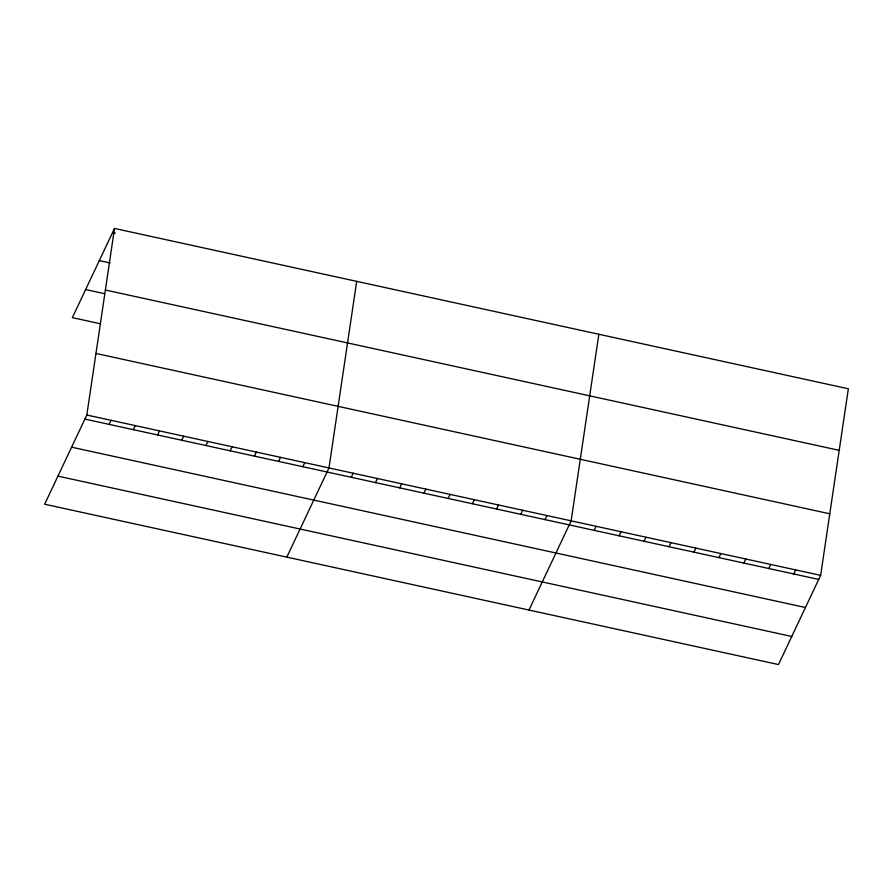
<?xml version="1.0" encoding="UTF-8"?>
<svg xmlns="http://www.w3.org/2000/svg" width="893" height="893" viewBox="0 0 893 893"><rect width="100%" height="100%" fill="white"/><g stroke="black" fill="none" stroke-linecap="round" stroke-linejoin="round"><path stroke-width="1.34" d="M86.822 415.022L114.516 228.441L848.35 388.779L820.645 575.36L778.484 664.559L44.65 504.221L86.822 415.022L820.645 575.36M356.687 281.351L328.981 467.932L286.809 557.143M598.846 334.261L571.14 520.842L528.98 610.053M114.516 228.441L72.355 317.64L100.608 323.813M109.113 424.376L111.033 420.313M133.325 429.667L135.245 425.604M157.548 434.958L159.467 430.895M181.759 440.249L183.679 436.186M205.982 445.54L207.902 441.477M230.193 450.831L232.113 446.768M254.416 456.122L256.336 452.059M278.627 461.413L280.547 457.35M302.85 466.704L304.77 462.641M351.284 477.286L353.193 473.223M375.495 482.577L377.415 478.514M399.707 487.868L401.627 483.805M423.929 493.159L425.849 489.096M448.141 498.45L450.061 494.387M472.364 503.741L474.283 499.678M496.575 509.032L498.495 504.969M520.798 514.323L522.718 510.26M545.009 519.614L546.929 515.551M594.18 530.353L596.1 526.29M619.128 535.811L621.048 531.748M644.076 541.258L645.996 537.195M669.024 546.706L670.944 542.654M693.973 552.164L695.893 548.101M718.932 557.612L720.852 553.548M743.88 563.059L745.8 559.007M768.828 568.517L770.748 564.454M793.777 573.965L795.696 569.901M112.596 232.504L115.286 233.084M99.313 260.6L110.085 262.944M105.374 290.013L839.208 450.351M85.628 289.544L104.47 293.663M95.953 353.449L829.787 513.788M84.902 419.085L818.725 579.423M71.619 447.181L805.453 607.519M57.933 476.125L791.767 636.463"/></g></svg>
